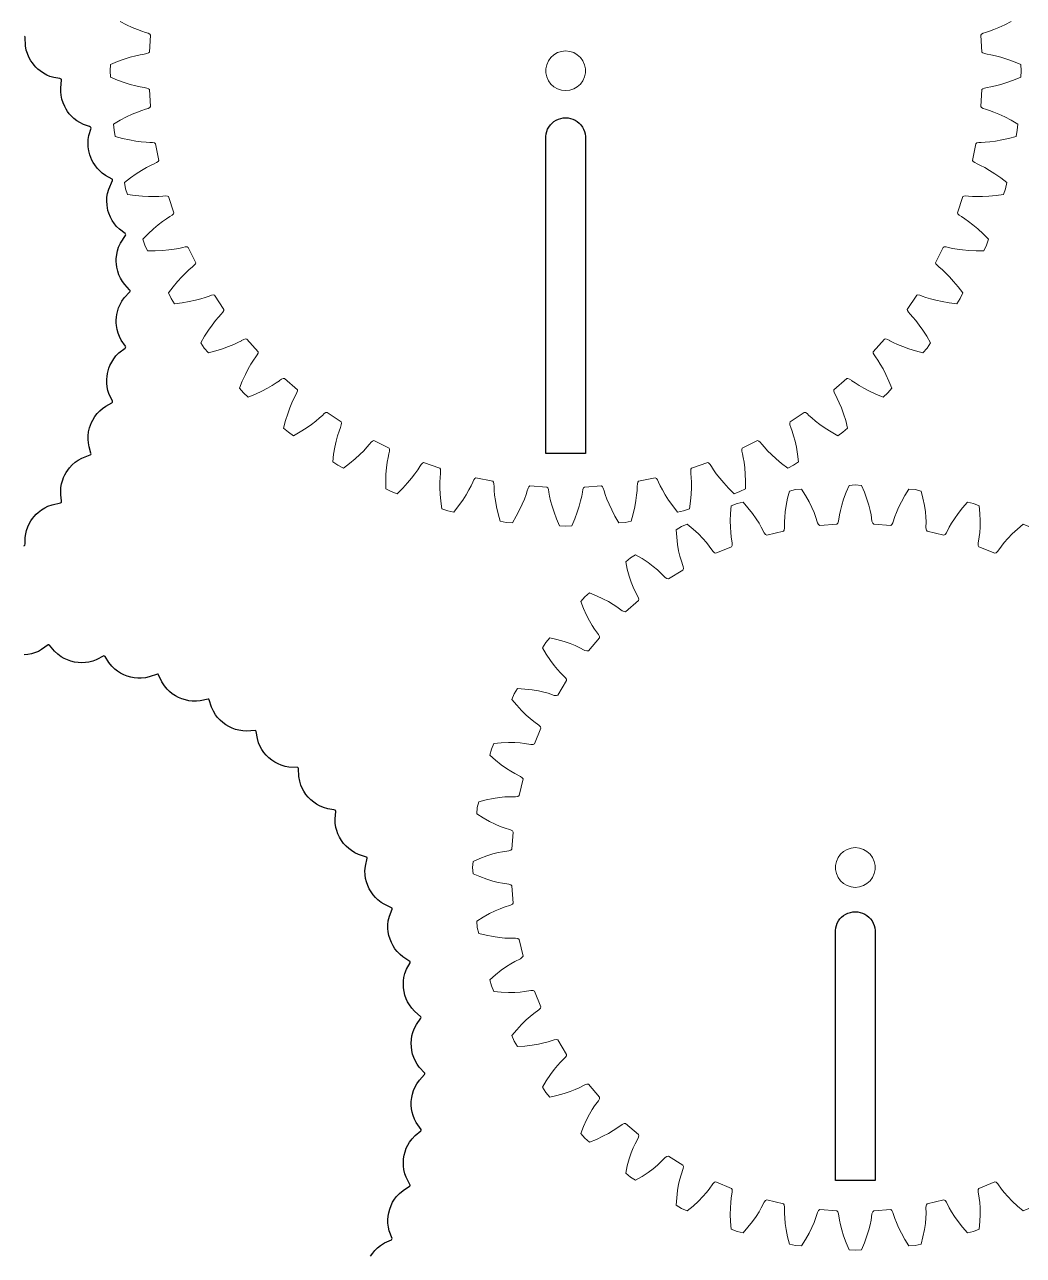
# Model space of a CAD drawing. Header units: centimetres. Extents: x 1 to 101, y 0 to 92.
# Drawn here: x 50.8 to 70.9, y 42.79 to 67.56 of the extents above; entities that cross this region are included whole.
import ezdxf

# ---------------------------------------------------------------- set-up
doc = ezdxf.new("R2010")
doc.units = ezdxf.units.CM
doc.layers.get('0').update_dxf_attribs({"lineweight": 25, "true_color": 0xffffff})
doc.layers.add('OpenJsCad', color=7, linetype='Continuous', lineweight=5, true_color=0xffffff)

msp = doc.modelspace()

# ---------------------------------------------------------------- linework, layer by layer
for p, q in [((50.8, 67.318), (50.792, 67.324)), ((50.807, 67.302), (50.8, 67.318)), ((50.815, 67.129), (50.807, 67.302)), ((50.831, 67.044), (50.815, 67.129)), ((50.852, 66.974), (50.831, 67.044)), ((50.882, 66.902), (50.852, 66.974)), ((50.921, 66.83), (50.882, 66.902)), ((50.953, 66.784), (50.921, 66.83)), ((50.987, 66.739), (50.953, 66.784)), ((51.025, 66.698), (50.987, 66.739)), ((51.066, 66.659), (51.025, 66.698)), ((51.109, 66.624), (51.066, 66.659)), ((51.175, 66.578), (51.109, 66.624)), ((51.241, 66.542), (51.175, 66.578)), ((51.305, 66.515), (51.241, 66.542)), ((51.382, 66.492), (51.305, 66.515)), ((51.504, 66.47), (51.382, 66.492)), ((51.531, 66.461), (51.504, 66.47)), ((51.524, 66.286), (51.542, 66.438)), ((51.538, 66.454), (51.531, 66.461)), ((51.542, 66.438), (51.538, 66.454)), ((51.523, 66.203), (51.524, 66.286)), ((51.531, 66.133), (51.523, 66.203)), ((51.546, 66.058), (51.531, 66.133)), ((51.57, 65.981), (51.546, 66.058)), ((51.604, 65.905), (51.57, 65.981)), ((51.631, 65.855), (51.604, 65.905)), ((51.662, 65.808), (51.631, 65.855)), ((51.696, 65.763), (51.662, 65.808)), ((51.732, 65.721), (51.696, 65.763)), ((51.79, 65.666), (51.732, 65.721)), ((51.85, 65.62), (51.79, 65.666)), ((61.492, 65.632), (61.537, 65.653)), ((61.537, 65.653), (61.585, 65.668)), ((61.585, 65.668), (61.634, 65.678)), ((61.634, 65.678), (61.684, 65.681)), ((61.684, 65.681), (61.734, 65.678)), ((61.734, 65.678), (61.784, 65.668)), ((61.784, 65.668), (61.831, 65.653)), ((61.831, 65.653), (61.877, 65.632)), ((51.909, 65.583), (51.85, 65.62)), ((51.982, 65.547), (51.909, 65.583)), ((52.1, 65.506), (51.982, 65.547)), ((52.092, 65.323), (52.133, 65.469)), ((52.125, 65.493), (52.1, 65.506)), ((52.131, 65.485), (52.125, 65.493)), ((52.133, 65.469), (52.131, 65.485)), ((61.291, 65.356), (61.304, 65.405)), ((61.304, 65.405), (61.322, 65.451)), ((61.322, 65.451), (61.347, 65.495)), ((61.347, 65.495), (61.376, 65.536)), ((61.376, 65.536), (61.41, 65.573)), ((61.41, 65.573), (61.449, 65.605)), ((61.449, 65.605), (61.492, 65.632)), ((61.877, 65.632), (61.919, 65.605)), ((61.919, 65.605), (61.958, 65.573)), ((61.958, 65.573), (61.992, 65.536)), ((61.992, 65.536), (62.022, 65.495)), ((62.022, 65.495), (62.046, 65.451)), ((62.046, 65.451), (62.065, 65.405)), ((62.065, 65.405), (62.077, 65.356)), ((52.074, 65.171), (52.078, 65.242)), ((52.077, 65.095), (52.074, 65.171)), ((52.078, 65.242), (52.092, 65.323)), ((61.284, 58.927), (61.285, 65.306)), ((61.285, 65.306), (61.291, 65.356)), ((62.077, 65.356), (62.083, 65.306)), ((62.083, 65.306), (62.084, 58.927)), ((52.089, 65.015), (52.077, 65.095)), ((52.11, 64.934), (52.089, 65.015)), ((52.129, 64.881), (52.11, 64.934)), ((52.152, 64.829), (52.129, 64.881)), ((52.178, 64.78), (52.152, 64.829)), ((52.208, 64.733), (52.178, 64.78)), ((52.256, 64.669), (52.208, 64.733)), ((52.308, 64.614), (52.256, 64.669)), ((52.36, 64.568), (52.308, 64.614)), ((52.427, 64.521), (52.36, 64.568)), ((52.557, 64.449), (52.427, 64.521)), ((52.489, 64.246), (52.566, 64.419)), ((52.566, 64.436), (52.557, 64.449)), ((52.566, 64.419), (52.566, 64.436)), ((52.454, 64.087), (52.465, 64.16)), ((52.465, 64.16), (52.489, 64.246)), ((52.45, 64.007), (52.454, 64.087)), ((52.455, 63.925), (52.45, 64.007)), ((52.463, 63.869), (52.455, 63.925)), ((52.475, 63.814), (52.463, 63.869)), ((52.492, 63.76), (52.475, 63.814)), ((52.523, 63.683), (52.492, 63.76)), ((52.56, 63.612), (52.523, 63.683)), ((52.603, 63.549), (52.56, 63.612)), ((52.648, 63.495), (52.603, 63.549)), ((52.706, 63.437), (52.648, 63.495)), ((52.819, 63.35), (52.706, 63.437)), ((52.689, 63.076), (52.726, 63.157)), ((52.726, 63.157), (52.829, 63.315)), ((52.83, 63.336), (52.819, 63.35)), ((52.829, 63.315), (52.831, 63.326)), ((52.831, 63.326), (52.83, 63.336)), ((52.642, 62.846), (52.65, 62.928)), ((52.65, 62.928), (52.667, 63.006)), ((52.667, 63.006), (52.689, 63.076)), ((52.641, 62.79), (52.642, 62.846)), ((52.644, 62.733), (52.641, 62.79)), ((52.652, 62.677), (52.644, 62.733)), ((52.67, 62.596), (52.652, 62.677)), ((52.696, 62.52), (52.67, 62.596)), ((52.728, 62.451), (52.696, 62.52)), ((52.764, 62.39), (52.728, 62.451)), ((52.812, 62.324), (52.764, 62.39)), ((52.803, 62.06), (52.912, 62.178)), ((52.911, 62.22), (52.812, 62.324)), ((52.92, 62.203), (52.911, 62.22)), ((52.912, 62.178), (52.92, 62.193)), ((52.92, 62.193), (52.92, 62.203)), ((52.688, 61.856), (52.719, 61.927)), ((52.719, 61.927), (52.754, 61.99)), ((52.754, 61.99), (52.803, 62.06)), ((52.645, 61.668), (52.653, 61.724)), ((52.653, 61.724), (52.664, 61.778)), ((52.664, 61.778), (52.688, 61.856)), ((52.641, 61.611), (52.645, 61.668)), ((52.642, 61.555), (52.641, 61.611)), ((52.646, 61.5), (52.642, 61.555)), ((52.659, 61.42), (52.646, 61.5)), ((52.68, 61.347), (52.659, 61.42)), ((52.705, 61.281), (52.68, 61.347)), ((52.743, 61.208), (52.705, 61.281)), ((52.825, 61.088), (52.743, 61.208)), ((52.635, 60.888), (52.695, 60.948)), ((52.695, 60.948), (52.82, 61.047)), ((52.82, 61.047), (52.83, 61.061)), ((52.831, 61.071), (52.825, 61.088)), ((52.83, 61.061), (52.831, 61.071)), ((52.493, 60.641), (52.514, 60.693)), ((52.514, 60.693), (52.55, 60.766)), ((52.55, 60.766), (52.591, 60.831)), ((52.591, 60.831), (52.635, 60.888)), ((52.451, 60.421), (52.456, 60.476)), ((52.456, 60.476), (52.464, 60.532)), ((52.464, 60.532), (52.477, 60.587)), ((52.477, 60.587), (52.493, 60.641)), ((52.452, 60.34), (52.451, 60.421)), ((52.46, 60.264), (52.452, 60.34)), ((52.475, 60.195), (52.46, 60.264)), ((52.501, 60.116), (52.475, 60.195)), ((52.43, 59.877), (52.552, 59.944)), ((52.563, 59.985), (52.501, 60.116)), ((52.552, 59.944), (52.564, 59.957)), ((52.567, 59.966), (52.563, 59.985)), ((52.564, 59.957), (52.567, 59.966)), ((52.21, 59.667), (52.259, 59.731)), ((52.259, 59.731), (52.311, 59.785)), ((52.311, 59.785), (52.364, 59.831)), ((52.364, 59.831), (52.43, 59.877)), ((52.104, 59.44), (52.121, 59.493)), ((52.121, 59.493), (52.142, 59.546)), ((52.142, 59.546), (52.167, 59.596)), ((52.167, 59.596), (52.21, 59.667)), ((52.075, 59.205), (52.076, 59.28)), ((52.08, 59.137), (52.075, 59.205)), ((52.076, 59.28), (52.085, 59.359)), ((52.085, 59.359), (52.104, 59.44)), ((52.095, 59.058), (52.08, 59.137)), ((52.132, 58.935), (52.095, 59.058)), ((51.755, 58.697), (51.814, 58.749)), ((51.814, 58.749), (51.874, 58.792)), ((51.874, 58.792), (51.95, 58.834)), ((51.95, 58.834), (52.116, 58.897)), ((52.116, 58.897), (52.129, 58.907)), ((52.129, 58.907), (52.133, 58.917)), ((52.133, 58.917), (52.132, 58.935)), ((62.084, 58.927), (61.284, 58.927)), ((51.582, 58.445), (51.606, 58.496)), ((51.606, 58.496), (51.634, 58.545)), ((51.634, 58.545), (51.665, 58.592)), ((51.665, 58.592), (51.699, 58.637)), ((51.699, 58.637), (51.755, 58.697)), ((51.523, 58.175), (51.528, 58.243)), ((51.528, 58.243), (51.541, 58.317)), ((51.541, 58.317), (51.563, 58.394)), ((51.563, 58.394), (51.582, 58.445)), ((51.525, 58.095), (51.523, 58.175)), ((51.542, 57.975), (51.525, 58.095)), ((51.54, 57.948), (51.542, 57.975)), ((51.029, 57.702), (51.07, 57.741)), ((51.07, 57.741), (51.134, 57.791)), ((51.134, 57.791), (51.201, 57.833)), ((51.201, 57.833), (51.267, 57.865)), ((51.267, 57.865), (51.349, 57.895)), ((51.349, 57.895), (51.521, 57.93)), ((51.521, 57.93), (51.535, 57.939)), ((51.535, 57.939), (51.54, 57.948)), ((50.862, 57.45), (50.896, 57.522)), ((50.896, 57.522), (50.924, 57.57)), ((50.924, 57.57), (50.956, 57.616)), ((50.956, 57.616), (50.991, 57.66)), ((50.991, 57.66), (51.029, 57.702)), ((50.809, 57.11), (50.811, 57.232)), ((50.811, 57.232), (50.822, 57.312)), ((50.822, 57.312), (50.838, 57.379)), ((50.838, 57.379), (50.862, 57.45)), ((50.782, 57.069), (50.797, 57.076)), ((50.797, 57.076), (50.804, 57.083)), ((50.804, 57.083), (50.809, 57.11)), ((51.273, 55.072), (51.139, 54.979)), ((51.287, 55.073), (51.273, 55.072)), ((51.3, 55.066), (51.287, 55.073)), ((51.399, 54.947), (51.3, 55.066)), ((50.863, 54.88), (50.79, 54.873)), ((50.933, 54.894), (50.863, 54.88)), ((50.998, 54.913), (50.933, 54.894)), ((51.075, 54.944), (50.998, 54.913)), ((51.139, 54.979), (51.075, 54.944)), ((51.467, 54.885), (51.399, 54.947)), ((51.535, 54.835), (51.467, 54.885)), ((51.594, 54.801), (51.535, 54.835)), ((51.66, 54.771), (51.594, 54.801)), ((51.729, 54.747), (51.66, 54.771)), ((51.802, 54.729), (51.729, 54.747)), ((52.169, 54.748), (52.088, 54.728)), ((52.239, 54.774), (52.169, 54.748)), ((52.393, 54.852), (52.239, 54.774)), ((52.406, 54.849), (52.393, 54.852)), ((52.418, 54.84), (52.406, 54.849)), ((52.495, 54.717), (52.418, 54.84)), ((51.876, 54.718), (51.802, 54.729)), ((51.949, 54.715), (51.876, 54.718)), ((52.02, 54.718), (51.949, 54.715)), ((52.088, 54.728), (52.02, 54.718)), ((52.552, 54.646), (52.495, 54.717)), ((52.612, 54.587), (52.552, 54.646)), ((52.666, 54.546), (52.612, 54.587)), ((52.726, 54.507), (52.666, 54.546)), ((52.791, 54.473), (52.726, 54.507)), ((52.86, 54.445), (52.791, 54.473)), ((52.932, 54.424), (52.86, 54.445)), ((53.004, 54.41), (52.932, 54.424)), ((53.076, 54.404), (53.004, 54.41)), ((53.144, 54.404), (53.076, 54.404)), ((53.228, 54.413), (53.144, 54.404)), ((53.302, 54.429), (53.228, 54.413)), ((53.469, 54.487), (53.302, 54.429)), ((53.482, 54.484), (53.469, 54.487)), ((53.493, 54.474), (53.482, 54.484)), ((53.559, 54.33), (53.493, 54.474)), ((53.609, 54.252), (53.559, 54.33)), ((53.663, 54.186), (53.609, 54.252)), ((53.712, 54.138), (53.663, 54.186)), ((53.768, 54.092), (53.712, 54.138)), ((53.83, 54.051), (53.768, 54.092)), ((53.895, 54.016), (53.83, 54.051)), ((53.964, 53.987), (53.895, 54.016)), ((54.034, 53.966), (53.964, 53.987)), ((54.104, 53.951), (54.034, 53.966)), ((54.171, 53.944), (54.104, 53.951)), ((54.254, 53.943), (54.171, 53.944)), ((54.328, 53.95), (54.254, 53.943)), ((54.488, 53.985), (54.328, 53.95)), ((54.501, 53.981), (54.488, 53.985)), ((54.511, 53.97), (54.501, 53.981)), ((54.557, 53.823), (54.511, 53.97)), ((54.595, 53.74), (54.557, 53.823)), ((54.639, 53.668), (54.595, 53.74)), ((54.68, 53.613), (54.639, 53.668)), ((54.729, 53.561), (54.68, 53.613)), ((54.784, 53.512), (54.729, 53.561)), ((54.844, 53.467), (54.784, 53.512)), ((54.908, 53.429), (54.844, 53.467)), ((54.975, 53.398), (54.908, 53.429)), ((55.042, 53.373), (54.975, 53.398)), ((55.108, 53.356), (55.042, 53.373)), ((55.191, 53.344), (55.108, 53.356)), ((55.265, 53.341), (55.191, 53.344)), ((55.438, 53.354), (55.265, 53.341)), ((55.45, 53.347), (55.438, 53.354)), ((55.457, 53.333), (55.45, 53.347)), ((55.481, 53.191), (55.457, 53.333)), ((55.506, 53.104), (55.481, 53.191)), ((55.539, 53.027), (55.506, 53.104)), ((55.573, 52.968), (55.539, 53.027)), ((55.613, 52.909), (55.573, 52.968)), ((55.66, 52.853), (55.613, 52.909)), ((55.714, 52.801), (55.66, 52.853)), ((55.772, 52.754), (55.714, 52.801)), ((55.833, 52.713), (55.772, 52.754)), ((55.896, 52.679), (55.833, 52.713)), ((55.96, 52.653), (55.896, 52.679)), ((56.041, 52.628), (55.96, 52.653)), ((56.115, 52.615), (56.041, 52.628)), ((56.293, 52.605), (56.115, 52.615)), ((56.304, 52.597), (56.293, 52.605)), ((56.31, 52.584), (56.304, 52.597)), ((56.317, 52.427), (56.31, 52.584)), ((56.333, 52.335), (56.317, 52.427)), ((56.357, 52.254), (56.333, 52.335)), ((56.384, 52.191), (56.357, 52.254)), ((56.418, 52.128), (56.384, 52.191)), ((56.459, 52.066), (56.418, 52.128)), ((56.506, 52.008), (56.459, 52.066)), ((56.558, 51.955), (56.506, 52.008)), ((56.615, 51.908), (56.558, 51.955)), ((56.673, 51.868), (56.615, 51.908)), ((56.733, 51.835), (56.673, 51.868)), ((56.809, 51.802), (56.733, 51.835)), ((56.896, 51.777), (56.809, 51.802)), ((57.017, 51.758), (56.896, 51.777)), ((57.047, 51.749), (57.017, 51.758)), ((57.045, 51.577), (57.059, 51.723)), ((57.048, 51.485), (57.045, 51.577)), ((57.056, 51.739), (57.047, 51.749)), ((57.059, 51.723), (57.056, 51.739)), ((57.06, 51.402), (57.048, 51.485)), ((57.078, 51.336), (57.06, 51.402)), ((57.102, 51.269), (57.078, 51.336)), ((57.134, 51.202), (57.102, 51.269)), ((57.172, 51.138), (57.134, 51.202)), ((57.217, 51.078), (57.172, 51.138)), ((57.266, 51.024), (57.217, 51.078)), ((57.319, 50.975), (57.266, 51.024)), ((57.373, 50.934), (57.319, 50.975)), ((57.445, 50.89), (57.373, 50.934)), ((57.513, 50.859), (57.445, 50.89)), ((57.679, 50.804), (57.513, 50.859)), ((57.654, 50.622), (57.689, 50.779)), ((57.687, 50.793), (57.679, 50.804)), ((57.689, 50.779), (57.687, 50.793)), ((57.646, 50.529), (57.654, 50.622)), ((57.649, 50.444), (57.646, 50.529)), ((57.659, 50.375), (57.649, 50.444)), ((57.676, 50.305), (57.659, 50.375)), ((57.701, 50.235), (57.676, 50.305)), ((57.732, 50.167), (57.701, 50.235)), ((57.769, 50.103), (57.732, 50.167)), ((57.812, 50.043), (57.769, 50.103)), ((57.859, 49.99), (57.812, 50.043)), ((57.908, 49.944), (57.859, 49.99)), ((57.973, 49.893), (57.908, 49.944)), ((58.035, 49.855), (57.973, 49.893)), ((58.182, 49.785), (58.035, 49.855)), ((58.19, 49.774), (58.182, 49.785)), ((58.116, 49.523), (58.137, 49.613)), ((58.137, 49.613), (58.19, 49.759)), ((58.19, 49.759), (58.19, 49.774)), ((67.174, 49.518), (67.204, 49.559)), ((67.204, 49.559), (67.238, 49.596)), ((67.238, 49.596), (67.277, 49.628)), ((67.277, 49.628), (67.319, 49.655)), ((67.319, 49.655), (67.365, 49.676)), ((67.365, 49.676), (67.413, 49.691)), ((67.413, 49.691), (67.462, 49.701)), ((67.462, 49.701), (67.512, 49.704)), ((67.512, 49.704), (67.562, 49.701)), ((67.562, 49.701), (67.612, 49.691)), ((67.612, 49.691), (67.659, 49.676)), ((67.659, 49.676), (67.705, 49.655)), ((67.705, 49.655), (67.747, 49.628)), ((67.747, 49.628), (67.786, 49.596)), ((67.786, 49.596), (67.82, 49.559)), ((67.82, 49.559), (67.85, 49.518)), ((58.107, 49.439), (58.116, 49.523)), ((58.108, 49.37), (58.107, 49.439)), ((58.114, 49.299), (58.108, 49.37)), ((58.129, 49.226), (58.114, 49.299)), ((67.112, 44.294), (67.113, 49.329)), ((67.113, 49.329), (67.119, 49.379)), ((67.119, 49.379), (67.132, 49.428)), ((67.132, 49.428), (67.15, 49.474)), ((67.15, 49.474), (67.174, 49.518)), ((67.85, 49.518), (67.874, 49.474)), ((67.874, 49.474), (67.893, 49.428)), ((67.893, 49.428), (67.905, 49.379)), ((67.905, 49.379), (67.911, 49.329)), ((67.911, 49.329), (67.912, 44.294)), ((58.15, 49.154), (58.129, 49.226)), ((58.178, 49.085), (58.15, 49.154)), ((58.212, 49.02), (58.178, 49.085)), ((58.25, 48.96), (58.212, 49.02)), ((58.292, 48.907), (58.25, 48.96)), ((58.351, 48.847), (58.292, 48.907)), ((58.408, 48.8), (58.351, 48.847)), ((58.551, 48.706), (58.408, 48.8)), ((58.451, 48.464), (58.484, 48.549)), ((58.484, 48.549), (58.553, 48.678)), ((58.555, 48.693), (58.551, 48.706)), ((58.553, 48.678), (58.555, 48.693)), ((58.419, 48.243), (58.422, 48.315)), ((58.422, 48.315), (58.431, 48.382)), ((58.431, 48.382), (58.451, 48.464)), ((58.422, 48.17), (58.419, 48.243)), ((58.433, 48.096), (58.422, 48.17)), ((58.451, 48.023), (58.433, 48.096)), ((58.475, 47.954), (58.451, 48.023)), ((58.505, 47.889), (58.475, 47.954)), ((58.54, 47.83), (58.505, 47.889)), ((58.589, 47.762), (58.54, 47.83)), ((58.64, 47.706), (58.589, 47.762)), ((58.773, 47.592), (58.64, 47.706)), ((58.682, 47.434), (58.773, 47.564)), ((58.777, 47.579), (58.773, 47.592)), ((58.773, 47.564), (58.777, 47.579)), ((58.609, 47.271), (58.639, 47.351)), ((58.639, 47.351), (58.682, 47.434)), ((58.576, 47.06), (58.581, 47.133)), ((58.579, 46.985), (58.576, 47.06)), ((58.581, 47.133), (58.592, 47.204)), ((58.592, 47.204), (58.609, 47.271)), ((58.588, 46.911), (58.579, 46.985)), ((58.605, 46.839), (58.588, 46.911)), ((58.627, 46.772), (58.605, 46.839)), ((58.655, 46.71), (58.627, 46.772)), ((58.696, 46.638), (58.655, 46.71)), ((58.739, 46.579), (58.696, 46.638)), ((58.848, 46.458), (58.739, 46.579)), ((58.688, 46.242), (58.741, 46.317)), ((58.741, 46.317), (58.846, 46.431)), ((58.846, 46.431), (58.851, 46.444)), ((58.851, 46.444), (58.848, 46.458)), ((58.6, 46.036), (58.621, 46.104)), ((58.621, 46.104), (58.648, 46.167)), ((58.648, 46.167), (58.688, 46.242)), ((58.577, 45.889), (58.586, 45.963)), ((58.577, 45.814), (58.577, 45.889)), ((58.586, 45.963), (58.6, 46.036)), ((58.583, 45.741), (58.577, 45.814)), ((58.595, 45.671), (58.583, 45.741)), ((58.614, 45.605), (58.595, 45.671)), ((58.645, 45.527), (58.614, 45.605)), ((58.679, 45.462), (58.645, 45.527)), ((58.776, 45.319), (58.679, 45.462)), ((58.543, 45.067), (58.593, 45.135)), ((58.593, 45.135), (58.656, 45.2)), ((58.656, 45.2), (58.768, 45.293)), ((58.768, 45.293), (58.776, 45.306)), ((58.776, 45.306), (58.776, 45.319)), ((58.434, 44.803), (58.453, 44.875)), ((58.453, 44.875), (58.478, 44.944)), ((58.478, 44.944), (58.508, 45.009)), ((58.508, 45.009), (58.543, 45.067)), ((58.419, 44.655), (58.423, 44.729)), ((58.421, 44.584), (58.419, 44.655)), ((58.43, 44.516), (58.421, 44.584)), ((58.423, 44.729), (58.434, 44.803)), ((58.45, 44.433), (58.43, 44.516)), ((58.475, 44.363), (58.45, 44.433)), ((58.555, 44.205), (58.475, 44.363)), ((58.34, 44.035), (58.412, 44.095)), ((58.412, 44.095), (58.545, 44.179)), ((58.545, 44.179), (58.554, 44.191)), ((58.554, 44.191), (58.555, 44.205)), ((67.912, 44.294), (67.112, 44.294)), ((58.17, 43.79), (58.203, 43.857)), ((58.203, 43.857), (58.241, 43.918)), ((58.241, 43.918), (58.282, 43.973)), ((58.282, 43.973), (58.34, 44.035)), ((58.112, 43.576), (58.124, 43.648)), ((58.124, 43.648), (58.144, 43.72)), ((58.144, 43.72), (58.17, 43.79)), ((58.107, 43.505), (58.112, 43.576)), ((58.108, 43.437), (58.107, 43.505)), ((58.118, 43.355), (58.108, 43.437)), ((58.135, 43.283), (58.118, 43.355)), ((58.039, 43.039), (58.179, 43.104)), ((58.191, 43.129), (58.135, 43.283)), ((58.179, 43.104), (58.188, 43.115)), ((58.188, 43.115), (58.191, 43.129)), ((57.801, 42.835), (57.847, 42.89)), ((57.847, 42.89), (57.896, 42.938)), ((57.896, 42.938), (57.961, 42.991)), ((57.961, 42.991), (58.039, 43.039)), ((57.76, 42.774), (57.801, 42.835))]:
    msp.add_line(p, q)
at = {"layer": 'OpenJsCad'}
for points in [[(52.722, 67.62), (52.849, 67.553), (52.964, 67.499), (53.066, 67.456), (53.156, 67.424), (53.232, 67.4), (53.232, 67.399), (53.282, 67.383), (53.315, 67.365), (53.33, 67.347), (53.307, 67.003), (53.29, 66.987), (53.255, 66.973), (53.204, 66.964), (53.203, 66.963), (53.125, 66.95), (53.032, 66.929), (52.924, 66.9), (52.803, 66.861), (52.669, 66.812), (52.526, 66.752), (52.517, 66.627), (52.526, 66.501), (52.669, 66.441), (52.803, 66.392), (52.924, 66.354), (53.032, 66.325), (53.125, 66.304), (53.203, 66.29), (53.204, 66.29), (53.255, 66.28), (53.29, 66.267), (53.307, 66.25), (53.33, 65.907), (53.315, 65.888), (53.282, 65.87), (53.232, 65.854), (53.232, 65.854), (53.156, 65.83), (53.066, 65.797), (52.964, 65.754), (52.849, 65.7), (52.722, 65.634), (52.588, 65.556), (52.596, 65.43), (52.62, 65.307), (52.77, 65.266), (52.91, 65.235), (53.035, 65.213), (53.145, 65.198), (53.24, 65.189), (53.32, 65.186), (53.32, 65.186), (53.373, 65.183), (53.409, 65.174), (53.428, 65.16), (53.495, 64.822), (53.483, 64.802), (53.453, 64.779), (53.405, 64.757), (53.405, 64.757), (53.333, 64.723), (53.248, 64.679), (53.152, 64.623), (53.045, 64.555), (52.928, 64.472), (52.805, 64.377), (52.83, 64.254), (52.87, 64.135), (53.024, 64.114), (53.166, 64.102), (53.293, 64.096), (53.405, 64.095), (53.5, 64.099), (53.579, 64.106), (53.58, 64.106), (53.632, 64.111), (53.669, 64.106), (53.69, 64.095), (53.801, 63.769), (53.791, 63.747), (53.764, 63.721), (53.72, 63.693), (53.72, 63.692), (53.653, 63.649), (53.575, 63.595), (53.487, 63.527), (53.389, 63.445), (53.284, 63.348), (53.175, 63.238), (53.215, 63.119), (53.271, 63.006), (53.426, 63.005), (53.569, 63.011), (53.696, 63.022), (53.806, 63.036), (53.9, 63.053), (53.978, 63.07), (53.978, 63.07), (54.029, 63.081), (54.067, 63.082), (54.089, 63.073), (54.241, 62.764), (54.235, 62.741), (54.211, 62.712), (54.171, 62.678), (54.171, 62.678), (54.11, 62.627), (54.04, 62.562), (53.961, 62.483), (53.876, 62.389), (53.784, 62.279), (53.69, 62.156), (53.746, 62.043), (53.815, 61.939), (53.969, 61.959), (54.11, 61.983), (54.234, 62.01), (54.342, 62.039), (54.433, 62.067), (54.508, 62.094), (54.508, 62.094), (54.558, 62.112), (54.595, 62.118), (54.618, 62.112), (54.809, 61.826), (54.806, 61.802), (54.786, 61.77), (54.751, 61.731), (54.751, 61.731), (54.697, 61.672), (54.636, 61.599), (54.568, 61.511), (54.496, 61.406), (54.419, 61.285), (54.342, 61.151), (54.412, 61.046), (54.495, 60.952), (54.645, 60.992), (54.781, 61.034), (54.901, 61.077), (55.004, 61.12), (55.09, 61.16), (55.161, 61.196), (55.161, 61.197), (55.208, 61.221), (55.244, 61.231), (55.268, 61.228), (55.495, 60.97), (55.494, 60.946), (55.479, 60.911), (55.449, 60.868), (55.449, 60.868), (55.403, 60.803), (55.352, 60.722), (55.297, 60.626), (55.239, 60.513), (55.178, 60.383), (55.119, 60.239), (55.202, 60.145), (55.297, 60.062), (55.44, 60.121), (55.57, 60.181), (55.683, 60.239), (55.78, 60.295), (55.86, 60.346), (55.925, 60.391), (55.926, 60.392), (55.969, 60.422), (56.003, 60.437), (56.027, 60.437), (56.286, 60.21), (56.289, 60.186), (56.278, 60.15), (56.254, 60.104), (56.254, 60.103), (56.217, 60.033), (56.177, 59.946), (56.135, 59.843), (56.092, 59.724), (56.049, 59.587), (56.009, 59.437), (56.104, 59.354), (56.208, 59.284), (56.343, 59.362), (56.464, 59.438), (56.568, 59.511), (56.657, 59.578), (56.73, 59.64), (56.789, 59.693), (56.789, 59.693), (56.828, 59.729), (56.86, 59.748), (56.883, 59.752), (57.17, 59.56), (57.175, 59.537), (57.17, 59.5), (57.152, 59.451), (57.152, 59.45), (57.125, 59.376), (57.096, 59.284), (57.068, 59.177), (57.041, 59.053), (57.016, 58.912), (56.996, 58.758), (57.101, 58.688), (57.214, 58.632), (57.337, 58.727), (57.447, 58.818), (57.541, 58.904), (57.62, 58.982), (57.684, 59.053), (57.735, 59.114), (57.736, 59.114), (57.77, 59.154), (57.799, 59.177), (57.822, 59.184), (58.131, 59.032), (58.139, 59.009), (58.139, 58.972), (58.127, 58.921), (58.127, 58.92), (58.11, 58.843), (58.094, 58.748), (58.08, 58.638), (58.069, 58.511), (58.063, 58.369), (58.063, 58.213), (58.176, 58.158), (58.295, 58.117), (58.405, 58.227), (58.502, 58.332), (58.584, 58.429), (58.652, 58.517), (58.707, 58.595), (58.75, 58.662), (58.75, 58.663), (58.778, 58.707), (58.804, 58.734), (58.826, 58.743), (59.152, 58.633), (59.164, 58.612), (59.168, 58.575), (59.164, 58.522), (59.164, 58.522), (59.157, 58.443), (59.153, 58.347), (59.153, 58.236), (59.159, 58.109), (59.172, 57.967), (59.192, 57.813), (59.312, 57.772), (59.435, 57.748), (59.53, 57.871), (59.612, 57.988), (59.681, 58.095), (59.736, 58.191), (59.781, 58.275), (59.815, 58.348), (59.815, 58.348), (59.837, 58.395), (59.859, 58.425), (59.88, 58.438), (60.217, 58.371), (60.232, 58.351), (60.241, 58.315), (60.243, 58.263), (60.243, 58.262), (60.247, 58.183), (60.255, 58.088), (60.27, 57.977), (60.292, 57.852), (60.324, 57.713), (60.364, 57.563), (60.488, 57.538), (60.613, 57.53), (60.691, 57.664), (60.757, 57.791), (60.811, 57.906), (60.854, 58.009), (60.887, 58.098), (60.911, 58.174), (60.911, 58.175), (60.927, 58.225), (60.945, 58.257), (60.964, 58.272), (61.307, 58.25), (61.324, 58.233), (61.338, 58.198), (61.347, 58.146), (61.347, 58.146), (61.361, 58.067), (61.382, 57.974), (61.411, 57.867), (61.45, 57.746), (61.499, 57.611), (61.559, 57.468), (61.684, 57.46), (61.81, 57.468), (61.869, 57.611), (61.919, 57.746), (61.957, 57.867), (61.986, 57.974), (62.007, 58.067), (62.021, 58.146), (62.021, 58.146), (62.03, 58.198), (62.044, 58.233), (62.061, 58.25), (62.404, 58.272), (62.423, 58.257), (62.441, 58.225), (62.457, 58.175), (62.457, 58.174), (62.481, 58.098), (62.514, 58.009), (62.557, 57.906), (62.611, 57.791), (62.677, 57.664), (62.755, 57.53), (62.881, 57.538), (63.004, 57.563), (63.044, 57.713), (63.076, 57.852), (63.098, 57.977), (63.113, 58.088), (63.121, 58.183), (63.125, 58.262), (63.125, 58.263), (63.128, 58.315), (63.137, 58.351), (63.151, 58.371), (63.488, 58.438), (63.509, 58.425), (63.531, 58.395), (63.554, 58.348), (63.554, 58.348), (63.587, 58.275), (63.632, 58.191), (63.688, 58.095), (63.756, 57.988), (63.838, 57.871), (63.933, 57.748), (64.057, 57.772), (64.176, 57.813), (64.196, 57.967), (64.209, 58.109), (64.215, 58.236), (64.215, 58.347), (64.211, 58.443), (64.205, 58.522), (64.204, 58.522), (64.2, 58.575), (64.204, 58.612), (64.216, 58.633), (64.542, 58.743), (64.564, 58.734), (64.59, 58.707), (64.618, 58.663), (64.618, 58.662), (64.661, 58.595), (64.716, 58.517), (64.784, 58.429), (64.866, 58.332), (64.963, 58.227), (65.073, 58.117), (65.192, 58.158), (65.305, 58.213), (65.305, 58.369), (65.299, 58.511), (65.288, 58.638), (65.274, 58.748), (65.258, 58.843), (65.241, 58.92), (65.241, 58.921), (65.229, 58.972), (65.229, 59.009), (65.238, 59.032), (65.546, 59.184), (65.569, 59.177), (65.599, 59.154), (65.633, 59.114), (65.633, 59.114), (65.684, 59.053), (65.749, 58.982), (65.828, 58.904), (65.921, 58.818), (66.031, 58.727), (66.155, 58.632), (66.267, 58.688), (66.372, 58.758), (66.352, 58.912), (66.328, 59.053), (66.3, 59.177), (66.272, 59.284), (66.243, 59.376), (66.216, 59.45), (66.216, 59.451), (66.198, 59.5), (66.193, 59.537), (66.199, 59.56), (66.485, 59.752), (66.508, 59.748), (66.541, 59.729), (66.579, 59.693), (66.58, 59.693), (66.638, 59.64), (66.712, 59.578), (66.8, 59.511), (66.904, 59.438), (67.025, 59.362), (67.16, 59.284), (67.264, 59.354), (67.359, 59.437), (67.319, 59.587), (67.276, 59.724), (67.233, 59.843), (67.191, 59.946), (67.151, 60.033), (67.114, 60.103), (67.114, 60.104), (67.09, 60.15), (67.08, 60.186), (67.082, 60.21), (67.341, 60.437), (67.365, 60.437), (67.399, 60.422), (67.442, 60.392), (67.443, 60.391), (67.508, 60.346), (67.589, 60.295), (67.685, 60.239), (67.798, 60.181), (67.928, 60.121), (68.071, 60.062), (68.166, 60.145), (68.249, 60.239), (68.19, 60.383), (68.13, 60.513), (68.071, 60.626), (68.016, 60.722), (67.965, 60.803), (67.919, 60.868), (67.919, 60.868), (67.889, 60.911), (67.874, 60.946), (67.874, 60.97), (68.1, 61.228), (68.124, 61.231), (68.16, 61.221), (68.207, 61.197), (68.207, 61.196), (68.278, 61.16), (68.365, 61.12), (68.467, 61.077), (68.587, 61.034), (68.723, 60.992), (68.874, 60.952), (68.956, 61.046), (69.026, 61.151), (68.949, 61.285), (68.873, 61.406), (68.8, 61.511), (68.732, 61.599), (68.671, 61.672), (68.617, 61.731), (68.617, 61.731), (68.582, 61.77), (68.563, 61.802), (68.559, 61.826), (68.75, 62.112), (68.774, 62.118), (68.81, 62.112), (68.86, 62.094), (68.86, 62.094), (68.935, 62.067), (69.026, 62.039), (69.134, 62.01), (69.258, 61.983), (69.399, 61.959), (69.553, 61.939), (69.623, 62.043), (69.678, 62.156), (69.584, 62.279), (69.492, 62.389), (69.407, 62.483), (69.328, 62.562), (69.258, 62.627), (69.197, 62.678), (69.197, 62.678), (69.157, 62.712), (69.133, 62.741), (69.127, 62.764), (69.279, 63.073), (69.301, 63.082), (69.339, 63.081), (69.39, 63.07), (69.39, 63.07), (69.468, 63.053), (69.562, 63.036), (69.673, 63.022), (69.799, 63.011), (69.942, 63.005), (70.097, 63.006), (70.153, 63.119), (70.193, 63.238), (70.084, 63.348), (69.979, 63.445), (69.881, 63.527), (69.793, 63.595), (69.715, 63.649), (69.648, 63.692), (69.648, 63.693), (69.604, 63.721), (69.577, 63.747), (69.567, 63.769), (69.678, 64.095), (69.699, 64.106), (69.736, 64.111), (69.788, 64.106), (69.789, 64.106), (69.868, 64.099), (69.963, 64.095), (70.075, 64.096), (70.202, 64.102), (70.344, 64.114), (70.498, 64.135), (70.538, 64.254), (70.563, 64.377), (70.44, 64.472), (70.323, 64.555), (70.216, 64.623), (70.12, 64.679), (70.035, 64.723), (69.963, 64.757), (69.963, 64.757), (69.915, 64.779), (69.885, 64.802), (69.873, 64.822), (69.94, 65.16), (69.959, 65.174), (69.996, 65.183), (70.048, 65.186), (70.048, 65.186), (70.128, 65.189), (70.223, 65.198), (70.333, 65.213), (70.458, 65.235), (70.598, 65.266), (70.748, 65.307), (70.748, 65.307), (70.772, 65.43), (70.781, 65.556), (70.646, 65.634), (70.52, 65.7), (70.404, 65.754), (70.302, 65.797), (70.212, 65.83), (70.136, 65.854), (70.136, 65.854), (70.086, 65.87), (70.053, 65.888), (70.038, 65.907), (70.061, 66.25), (70.078, 66.267), (70.113, 66.28), (70.165, 66.29), (70.165, 66.29), (70.243, 66.304), (70.336, 66.325), (70.444, 66.354), (70.565, 66.392), (70.699, 66.441), (70.843, 66.501), (70.851, 66.627), (70.843, 66.752), (70.699, 66.812), (70.565, 66.861), (70.444, 66.9), (70.336, 66.929), (70.243, 66.95), (70.165, 66.963), (70.165, 66.964), (70.113, 66.973), (70.078, 66.987), (70.061, 67.003), (70.038, 67.347), (70.053, 67.365), (70.086, 67.383), (70.136, 67.399), (70.136, 67.4), (70.212, 67.424), (70.302, 67.456), (70.404, 67.499), (70.52, 67.553), (70.646, 67.62)], [(71.008, 57.455), (70.893, 57.502), (70.777, 57.406), (70.669, 57.307), (70.58, 57.216), (70.508, 57.134), (70.452, 57.064), (70.378, 56.959), (70.345, 56.928), (70.318, 56.918), (70, 57.05), (69.988, 57.076), (69.986, 57.121), (70.008, 57.248), (70.018, 57.337), (70.025, 57.445), (70.026, 57.573), (70.02, 57.72), (70.006, 57.87), (69.891, 57.917), (69.771, 57.946), (69.671, 57.833), (69.58, 57.718), (69.506, 57.614), (69.448, 57.522), (69.404, 57.444), (69.347, 57.329), (69.319, 57.294), (69.294, 57.28), (68.959, 57.36), (68.943, 57.384), (68.935, 57.428), (68.936, 57.556), (68.932, 57.646), (68.922, 57.754), (68.904, 57.881), (68.875, 58.024), (68.837, 58.17), (68.716, 58.199), (68.593, 58.209), (68.512, 58.082), (68.44, 57.954), (68.383, 57.84), (68.34, 57.74), (68.309, 57.656), (68.271, 57.533), (68.249, 57.494), (68.226, 57.476), (67.883, 57.503), (67.863, 57.524), (67.848, 57.566), (67.829, 57.693), (67.812, 57.781), (67.785, 57.887), (67.747, 58.009), (67.695, 58.146), (67.636, 58.284), (67.512, 58.294), (67.388, 58.284), (67.328, 58.146), (67.277, 58.009), (67.239, 57.887), (67.212, 57.781), (67.194, 57.693), (67.176, 57.566), (67.16, 57.524), (67.141, 57.503), (66.798, 57.476), (66.775, 57.494), (66.753, 57.533), (66.715, 57.656), (66.684, 57.74), (66.641, 57.84), (66.584, 57.954), (66.512, 58.082), (66.431, 58.209), (66.307, 58.199), (66.187, 58.17), (66.149, 58.024), (66.12, 57.881), (66.102, 57.754), (66.092, 57.646), (66.088, 57.556), (66.089, 57.428), (66.081, 57.384), (66.065, 57.36), (65.73, 57.28), (65.705, 57.294), (65.677, 57.329), (65.62, 57.444), (65.576, 57.522), (65.518, 57.614), (65.444, 57.718), (65.353, 57.833), (65.253, 57.946), (65.133, 57.917), (65.018, 57.87), (65.004, 57.72), (64.998, 57.573), (64.999, 57.445), (65.006, 57.337), (65.016, 57.248), (65.038, 57.121), (65.036, 57.076), (65.024, 57.05), (64.706, 56.918), (64.679, 56.928), (64.646, 56.959), (64.572, 57.064), (64.516, 57.134), (64.444, 57.216), (64.355, 57.307), (64.247, 57.406), (64.131, 57.502), (64.016, 57.455), (63.91, 57.39), (63.92, 57.24), (63.937, 57.094), (63.958, 56.968), (63.982, 56.862), (64.006, 56.776), (64.047, 56.654), (64.053, 56.609), (64.045, 56.581), (63.751, 56.402), (63.723, 56.407), (63.686, 56.432), (63.596, 56.524), (63.53, 56.585), (63.446, 56.654), (63.344, 56.73), (63.221, 56.812), (63.092, 56.888), (62.986, 56.824), (62.892, 56.743), (62.925, 56.596), (62.964, 56.455), (63.005, 56.334), (63.045, 56.233), (63.082, 56.151), (63.142, 56.037), (63.154, 55.994), (63.151, 55.965), (62.889, 55.742), (62.86, 55.743), (62.82, 55.762), (62.716, 55.839), (62.642, 55.888), (62.548, 55.944), (62.435, 56.003), (62.302, 56.064), (62.162, 56.119), (62.067, 56.039), (61.987, 55.945), (62.042, 55.804), (62.103, 55.671), (62.162, 55.558), (62.218, 55.464), (62.267, 55.39), (62.344, 55.286), (62.363, 55.246), (62.364, 55.217), (62.141, 54.955), (62.112, 54.952), (62.069, 54.964), (61.955, 55.024), (61.874, 55.061), (61.772, 55.101), (61.651, 55.142), (61.51, 55.182), (61.363, 55.214), (61.283, 55.12), (61.218, 55.014), (61.294, 54.885), (61.376, 54.762), (61.452, 54.66), (61.521, 54.576), (61.582, 54.51), (61.674, 54.42), (61.699, 54.383), (61.704, 54.355), (61.525, 54.061), (61.497, 54.054), (61.452, 54.059), (61.331, 54.1), (61.244, 54.124), (61.138, 54.148), (61.012, 54.169), (60.866, 54.186), (60.716, 54.196), (60.651, 54.09), (60.604, 53.975), (60.7, 53.859), (60.799, 53.751), (60.89, 53.662), (60.972, 53.59), (61.042, 53.534), (61.147, 53.46), (61.178, 53.427), (61.188, 53.4), (61.056, 53.082), (61.03, 53.07), (60.985, 53.068), (60.858, 53.09), (60.769, 53.1), (60.661, 53.107), (60.533, 53.108), (60.386, 53.102), (60.236, 53.088), (60.189, 52.974), (60.16, 52.853), (60.273, 52.753), (60.388, 52.662), (60.492, 52.588), (60.584, 52.53), (60.662, 52.486), (60.777, 52.429), (60.812, 52.401), (60.827, 52.376), (60.746, 52.041), (60.722, 52.025), (60.678, 52.017), (60.55, 52.018), (60.46, 52.015), (60.352, 52.004), (60.226, 51.986), (60.082, 51.957), (59.936, 51.919), (59.907, 51.799), (59.897, 51.675), (60.024, 51.594), (60.152, 51.522), (60.267, 51.466), (60.366, 51.422), (60.45, 51.391), (60.573, 51.353), (60.612, 51.331), (60.63, 51.308), (60.603, 50.965), (60.582, 50.946), (60.54, 50.93), (60.413, 50.912), (60.325, 50.894), (60.219, 50.867), (60.098, 50.829), (59.96, 50.778), (59.822, 50.718), (59.812, 50.594), (59.822, 50.47), (59.96, 50.411), (60.098, 50.36), (60.219, 50.321), (60.325, 50.294), (60.413, 50.277), (60.54, 50.258), (60.582, 50.243), (60.603, 50.223), (60.63, 49.88), (60.612, 49.857), (60.573, 49.835), (60.45, 49.797), (60.366, 49.766), (60.267, 49.723), (60.152, 49.666), (60.024, 49.594), (59.897, 49.513), (59.907, 49.39), (59.936, 49.269), (60.082, 49.232), (60.226, 49.203), (60.352, 49.184), (60.46, 49.174), (60.55, 49.17), (60.678, 49.171), (60.722, 49.163), (60.746, 49.147), (60.827, 48.812), (60.812, 48.787), (60.777, 48.759), (60.662, 48.702), (60.584, 48.658), (60.492, 48.6), (60.388, 48.526), (60.273, 48.435), (60.16, 48.335), (60.189, 48.215), (60.236, 48.1), (60.386, 48.086), (60.533, 48.08), (60.661, 48.081), (60.769, 48.088), (60.858, 48.098), (60.985, 48.12), (61.03, 48.118), (61.056, 48.106), (61.188, 47.788), (61.178, 47.761), (61.147, 47.728), (61.042, 47.654), (60.972, 47.598), (60.89, 47.526), (60.799, 47.437), (60.7, 47.329), (60.604, 47.213), (60.651, 47.098), (60.716, 46.993), (60.866, 47.002), (61.012, 47.019), (61.138, 47.04), (61.244, 47.064), (61.331, 47.088), (61.452, 47.129), (61.497, 47.135), (61.525, 47.127), (61.704, 46.833), (61.699, 46.805), (61.674, 46.768), (61.582, 46.678), (61.521, 46.612), (61.452, 46.528), (61.376, 46.426), (61.294, 46.304), (61.218, 46.174), (61.283, 46.068), (61.363, 45.974), (61.51, 46.007), (61.651, 46.046), (61.772, 46.087), (61.874, 46.127), (61.955, 46.164), (62.069, 46.224), (62.112, 46.236), (62.141, 46.233), (62.364, 45.971), (62.363, 45.942), (62.344, 45.902), (62.267, 45.799), (62.218, 45.724), (62.162, 45.63), (62.103, 45.517), (62.042, 45.384), (61.987, 45.244), (62.067, 45.149), (62.162, 45.069), (62.302, 45.124), (62.435, 45.185), (62.548, 45.245), (62.642, 45.3), (62.716, 45.35), (62.82, 45.426), (62.86, 45.445), (62.889, 45.446), (63.151, 45.223), (63.154, 45.194), (63.142, 45.151), (63.082, 45.037), (63.045, 44.956), (63.005, 44.855), (62.964, 44.734), (62.925, 44.592), (62.892, 44.445), (62.986, 44.365), (63.092, 44.3), (63.221, 44.377), (63.344, 44.458), (63.446, 44.534), (63.53, 44.603), (63.596, 44.664), (63.686, 44.756), (63.723, 44.781), (63.751, 44.787), (64.045, 44.607), (64.053, 44.579), (64.047, 44.535), (64.006, 44.413), (63.982, 44.326), (63.958, 44.22), (63.937, 44.094), (63.92, 43.949), (63.91, 43.798), (64.016, 43.733), (64.131, 43.686), (64.247, 43.782), (64.355, 43.881), (64.444, 43.973), (64.516, 44.054), (64.572, 44.124), (64.646, 44.229), (64.679, 44.26), (64.706, 44.27), (65.024, 44.138), (65.036, 44.112), (65.038, 44.067), (65.016, 43.94), (65.006, 43.851), (64.999, 43.743), (64.998, 43.615), (65.004, 43.468), (65.018, 43.318), (65.133, 43.271), (65.253, 43.242), (65.353, 43.355), (65.444, 43.47), (65.518, 43.574), (65.576, 43.666), (65.62, 43.744), (65.677, 43.859), (65.705, 43.895), (65.73, 43.909), (66.065, 43.828), (66.081, 43.804), (66.089, 43.76), (66.088, 43.632), (66.092, 43.542), (66.102, 43.434), (66.12, 43.308), (66.149, 43.164), (66.187, 43.018), (66.307, 42.989), (66.431, 42.979), (66.512, 43.106), (66.584, 43.234), (66.641, 43.349), (66.684, 43.449), (66.715, 43.533), (66.753, 43.655), (66.775, 43.694), (66.798, 43.712), (67.141, 43.685), (67.16, 43.664), (67.176, 43.622), (67.194, 43.495), (67.212, 43.407), (67.239, 43.302), (67.277, 43.18), (67.328, 43.042), (67.388, 42.904), (67.512, 42.894), (67.636, 42.904), (67.695, 43.042), (67.747, 43.18), (67.785, 43.302), (67.812, 43.407), (67.829, 43.495), (67.848, 43.622), (67.863, 43.664), (67.883, 43.685), (68.226, 43.712), (68.249, 43.694), (68.271, 43.655), (68.309, 43.533), (68.34, 43.449), (68.383, 43.349), (68.44, 43.234), (68.512, 43.106), (68.593, 42.979), (68.716, 42.989), (68.837, 43.018), (68.875, 43.164), (68.904, 43.308), (68.922, 43.434), (68.932, 43.542), (68.936, 43.632), (68.935, 43.76), (68.943, 43.804), (68.959, 43.828), (69.294, 43.909), (69.319, 43.895), (69.347, 43.859), (69.404, 43.744), (69.448, 43.666), (69.506, 43.574), (69.58, 43.47), (69.671, 43.355), (69.771, 43.242), (69.891, 43.271), (70.006, 43.318), (70.02, 43.468), (70.026, 43.615), (70.025, 43.743), (70.018, 43.851), (70.008, 43.94), (69.986, 44.067), (69.988, 44.112), (70, 44.138), (70.318, 44.27), (70.345, 44.26), (70.378, 44.229), (70.452, 44.124), (70.508, 44.054), (70.58, 43.973), (70.669, 43.881), (70.777, 43.782), (70.893, 43.686), (71.008, 43.733)]]:
    msp.add_lwpolyline(points, dxfattribs=at)
for points in [[(61.767, 66.235), (61.684, 66.227), (61.601, 66.235), (61.521, 66.261), (61.449, 66.303), (61.387, 66.359), (61.338, 66.427), (61.304, 66.503), (61.286, 66.585), (61.286, 66.668), (61.304, 66.75), (61.338, 66.827), (61.387, 66.894), (61.449, 66.95), (61.521, 66.992), (61.601, 67.018), (61.684, 67.027), (61.767, 67.018), (61.847, 66.992), (61.919, 66.95), (61.981, 66.894), (62.03, 66.827), (62.064, 66.75), (62.082, 66.668), (62.082, 66.585), (62.064, 66.503), (62.03, 66.427), (61.981, 66.359), (61.919, 66.303), (61.847, 66.261), (61.767, 66.235)], [(67.595, 50.203), (67.512, 50.194), (67.429, 50.203), (67.349, 50.229), (67.277, 50.271), (67.215, 50.326), (67.166, 50.394), (67.132, 50.471), (67.114, 50.552), (67.114, 50.636), (67.132, 50.718), (67.166, 50.794), (67.215, 50.862), (67.277, 50.918), (67.349, 50.96), (67.429, 50.985), (67.512, 50.994), (67.595, 50.985), (67.675, 50.96), (67.747, 50.918), (67.809, 50.862), (67.858, 50.794), (67.892, 50.718), (67.91, 50.636), (67.91, 50.552), (67.892, 50.471), (67.858, 50.394), (67.809, 50.326), (67.747, 50.271), (67.675, 50.229), (67.595, 50.203)]]:
    msp.add_lwpolyline(points, close=True, dxfattribs=at)

doc.saveas('drawing.dxf')
